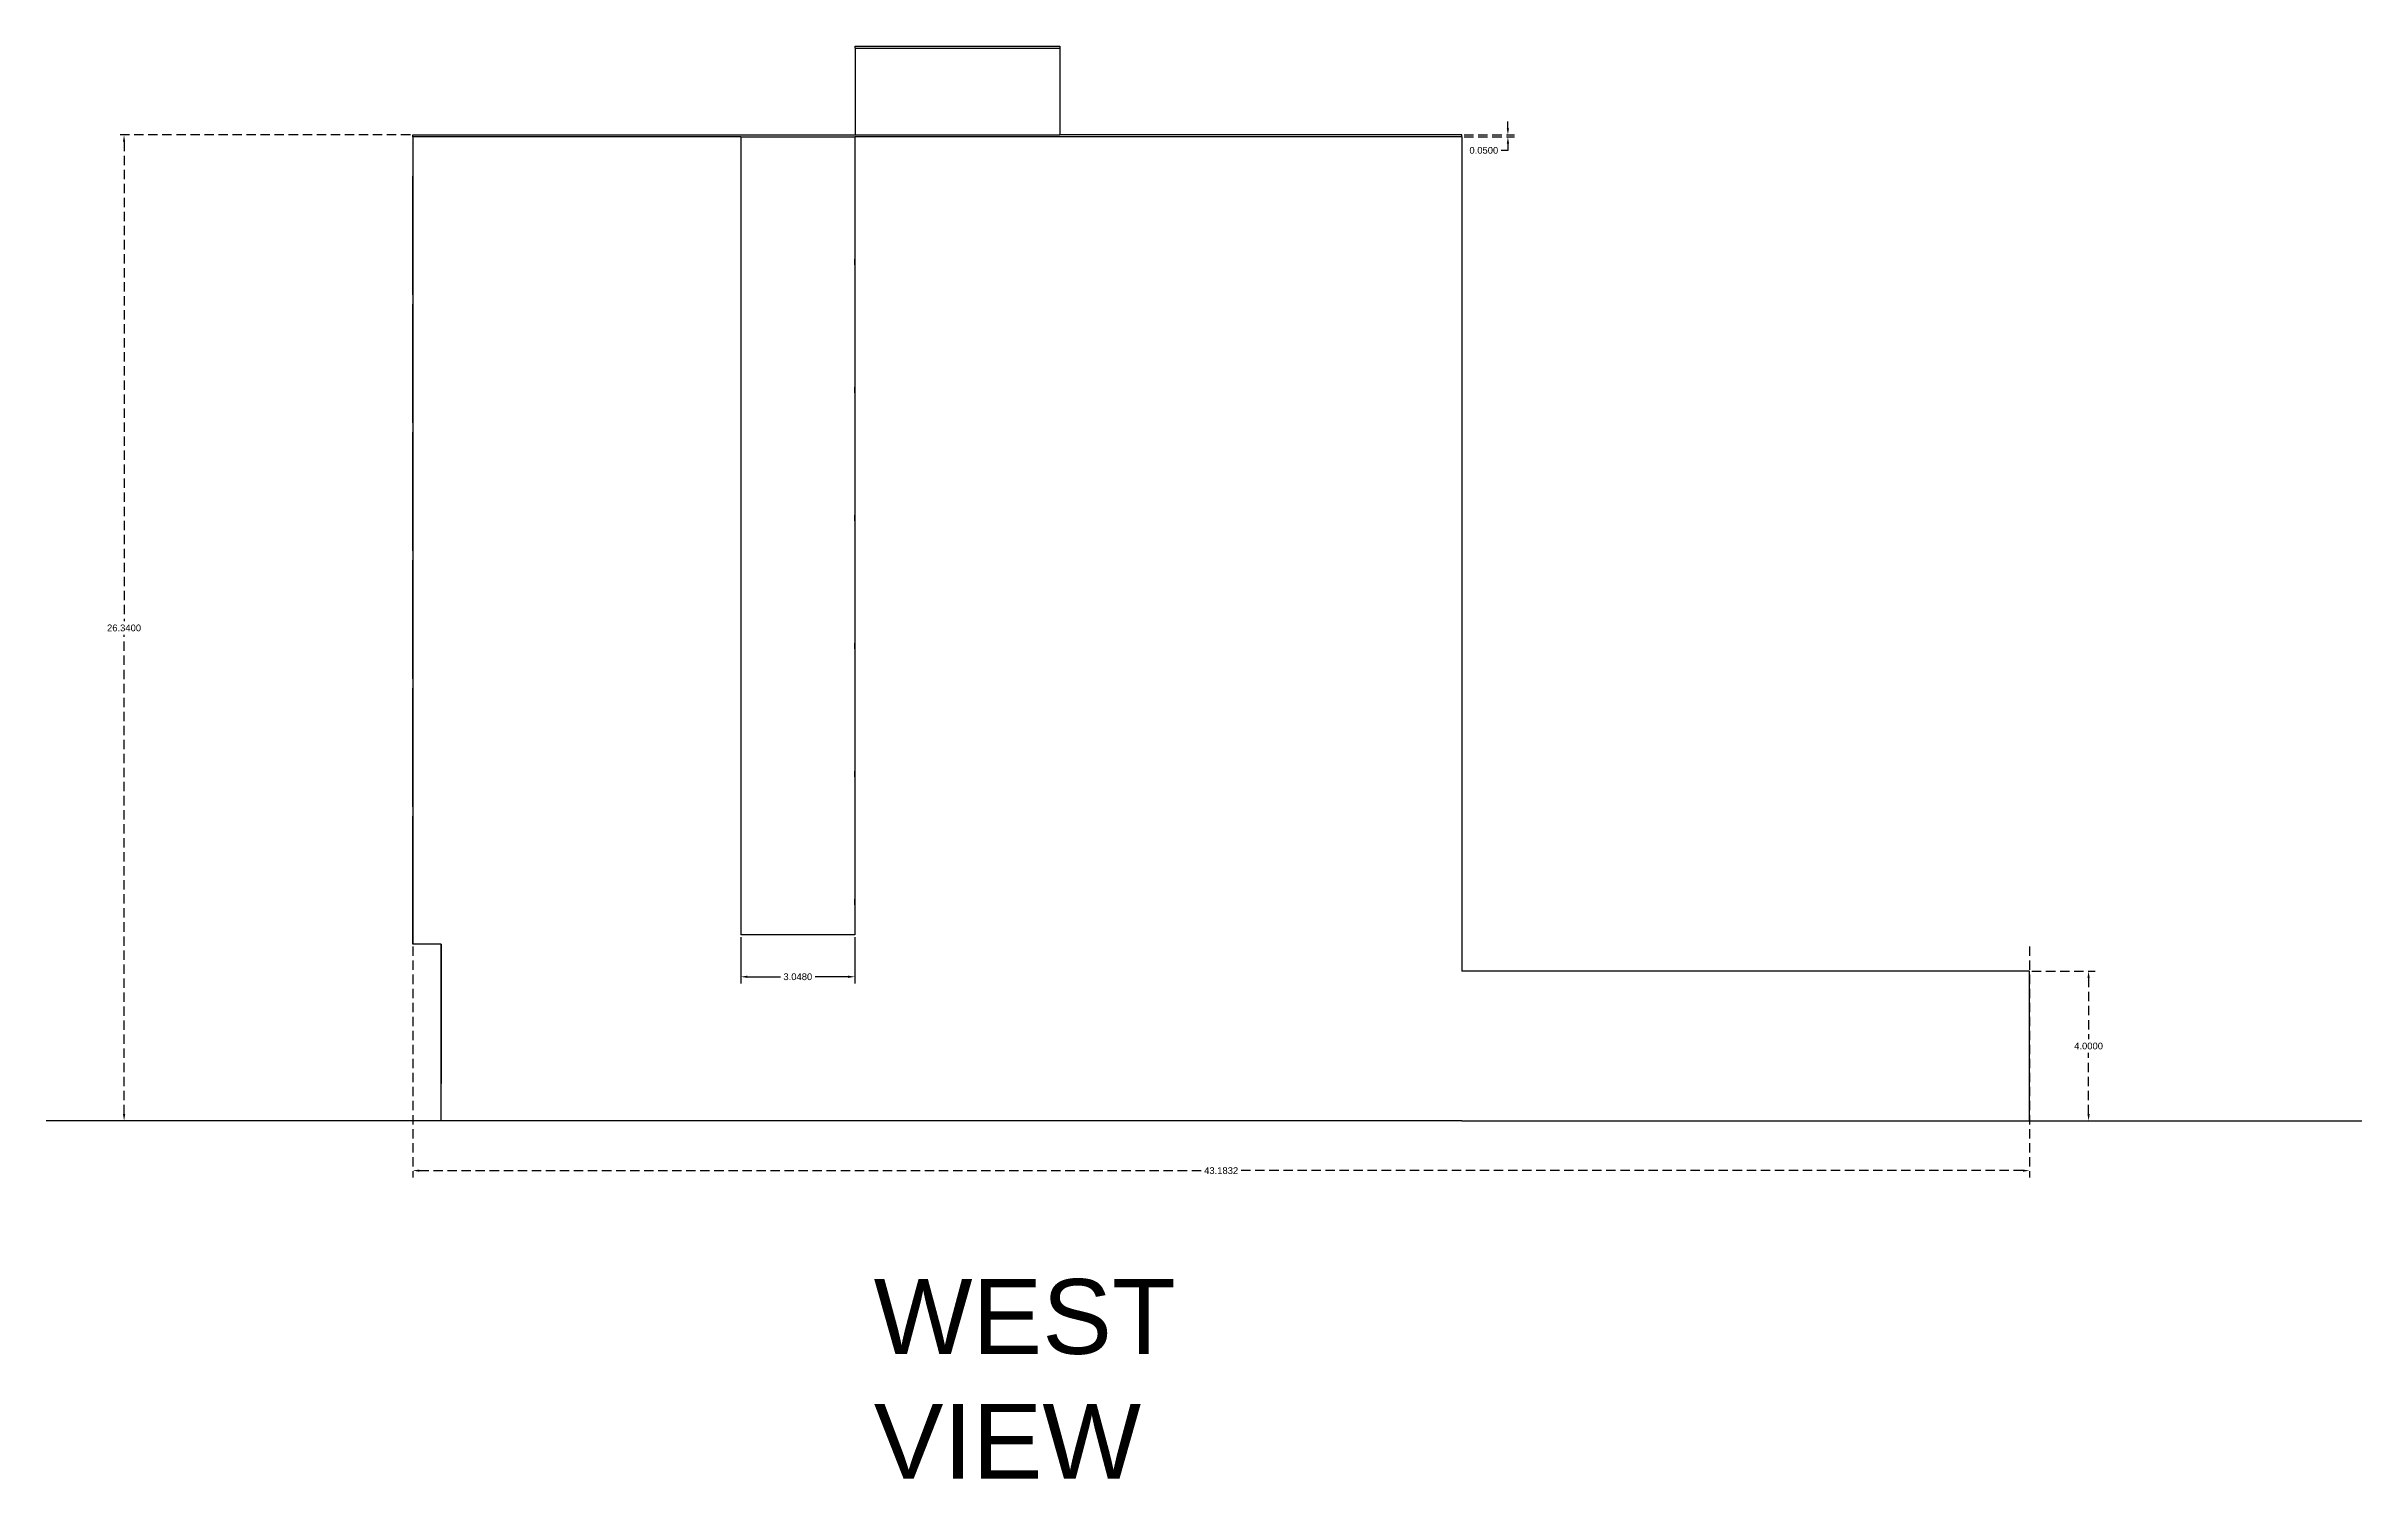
# Model space of a CAD drawing. Header units: inches. Extents: x 116 to 385, y -28932 to 7645.
# Drawn here: x 210.7 to 272.5, y -12.5 to 25.8 of the extents above; entities that cross this region are included whole.
import ezdxf

# ---------------------------------------------------------------- set-up
doc = ezdxf.new("R2010")
doc.units = ezdxf.units.IN
doc.header["$MEASUREMENT"] = 0
doc.linetypes.add('HIDDEN', pattern=[0.375, 0.25, -0.125])
doc.styles.get("Standard").update_dxf_attribs({"font": 'arial.ttf'})
doc.dimstyles.get("Standard").update_dxf_attribs({"dimtxt": 0.18, "dimasz": 0.18, "dimexe": 0.18, "dimexo": 0.0625, "dimgap": 0.09, "dimtad": 0, "dimtih": 1, "dimtoh": 1, "dimdec": 4, "dimzin": 0, "dimdsep": 46, "dimtxsty": 'Standard', "dimcen": 0.09, "dimadec": 0, "dimazin": 0, "dimtfac": 1, "dimtdec": 4, "dimtofl": 0, "dimtmove": 0, "dimatfit": 3, "dimfxl": 1, "dimtolj": 1, "dimtzin": 0, "dimarcsym": 0})

# ---------------------------------------------------------------- blocks, each defined once
blk = doc.blocks.new('*D354')
at = {"color": 0, "linetype": 'HIDDEN', "lineweight": -2, "transparency": 16777216}
for p, q in [((220.401, 23.436), (212.575, 23.436)), ((212.755, 23.256), (212.755, 10.448)), ((212.755, -2.724), (212.755, 10.084)), ((220.401, -2.904), (212.575, -2.904))]:
    blk.add_line(p, q, dxfattribs=at)
at = {"color": 0, "linetype": 'HIDDEN', "transparency": 16777216}
for points in [[(212.725, 23.256), (212.785, 23.256), (212.755, 23.436)], [(212.725, -2.724), (212.785, -2.724), (212.755, -2.904)]]:
    blk.add_solid(points, dxfattribs=at)
at = {"layer": 'Defpoints', "color": 0, "linetype": 'HIDDEN', "transparency": 16777216}
for p in [(220.464, 23.436), (212.755, -2.904), (220.464, -2.904)]:
    blk.add_point(p, dxfattribs=at)
at = {"color": 0, "linetype": 'HIDDEN', "transparency": 16777216, "insert": (212.755, 10.266), "char_height": 0.18, "attachment_point": 5}
blk.add_mtext('\\A1;26.3400', dxfattribs=at)
blk = doc.blocks.new('*D355')
at = {"color": 0, "linetype": 'HIDDEN', "lineweight": -2, "transparency": 16777216}
for p, q in [((249.714, 23.616), (249.714, 23.796)), ((248.548, 23.436), (249.894, 23.436)), ((248.548, 23.386), (249.894, 23.386)), ((249.714, 23.026), (249.534, 23.026)), ((249.714, 23.206), (249.714, 23.026))]:
    blk.add_line(p, q, dxfattribs=at)
at = {"color": 0, "linetype": 'HIDDEN', "transparency": 16777216}
for points in [[(249.684, 23.616), (249.744, 23.616), (249.714, 23.436)], [(249.684, 23.206), (249.744, 23.206), (249.714, 23.386)]]:
    blk.add_solid(points, dxfattribs=at)
at = {"layer": 'Defpoints', "color": 0, "linetype": 'HIDDEN', "transparency": 16777216}
for p in [(248.485, 23.436), (248.485, 23.386), (249.714, 23.386)]:
    blk.add_point(p, dxfattribs=at)
at = {"color": 0, "linetype": 'HIDDEN', "transparency": 16777216, "insert": (249.071, 23.026), "char_height": 0.18, "attachment_point": 5}
blk.add_mtext('\\A1;0.0500', dxfattribs=at)
blk = doc.blocks.new('*D356')
at = {"color": 0, "linetype": 'HIDDEN', "lineweight": -2, "transparency": 16777216}
for p, q in [((263.71, 1.096), (265.403, 1.096)), ((265.223, 0.916), (265.223, -0.722)), ((265.223, -2.724), (265.223, -1.086)), ((263.71, -2.904), (265.403, -2.904))]:
    blk.add_line(p, q, dxfattribs=at)
at = {"color": 0, "linetype": 'HIDDEN', "transparency": 16777216}
for points in [[(265.193, 0.916), (265.253, 0.916), (265.223, 1.096)], [(265.193, -2.724), (265.253, -2.724), (265.223, -2.904)]]:
    blk.add_solid(points, dxfattribs=at)
at = {"layer": 'Defpoints', "color": 0, "linetype": 'HIDDEN', "transparency": 16777216}
for p in [(263.647, 1.096), (265.223, 1.096), (263.647, -2.904)]:
    blk.add_point(p, dxfattribs=at)
at = {"color": 0, "linetype": 'HIDDEN', "transparency": 16777216, "insert": (265.223, -0.904), "char_height": 0.18, "attachment_point": 5}
blk.add_mtext('\\A1;4.0000', dxfattribs=at)
blk = doc.blocks.new('*D357')
at = {"color": 0, "linetype": 'HIDDEN', "lineweight": -2, "transparency": 16777216}
for p, q in [((220.464, 1.753), (220.464, -4.413)), ((263.647, 1.753), (263.647, -4.413)), ((220.644, -4.233), (241.519, -4.233)), ((263.467, -4.233), (242.592, -4.233))]:
    blk.add_line(p, q, dxfattribs=at)
at = {"color": 0, "linetype": 'HIDDEN', "transparency": 16777216}
for points in [[(220.644, -4.203), (220.644, -4.263), (220.464, -4.233)], [(263.467, -4.203), (263.467, -4.263), (263.647, -4.233)]]:
    blk.add_solid(points, dxfattribs=at)
at = {"layer": 'Defpoints', "color": 0, "linetype": 'HIDDEN', "transparency": 16777216}
for p in [(220.464, 1.816), (263.647, 1.816), (263.647, -4.233)]:
    blk.add_point(p, dxfattribs=at)
at = {"color": 0, "linetype": 'HIDDEN', "transparency": 16777216, "insert": (242.056, -4.233), "char_height": 0.18, "attachment_point": 5}
blk.add_mtext('\\A1;43.1832', dxfattribs=at)
blk = doc.blocks.new('*D363')
at = {"color": 0, "lineweight": -2, "transparency": 16777216}
for p, q in [((229.225, 2.003), (229.225, 0.766)), ((232.273, 2.003), (232.273, 0.766)), ((229.405, 0.946), (230.285, 0.946)), ((232.093, 0.946), (231.212, 0.946))]:
    blk.add_line(p, q, dxfattribs=at)
at = {"color": 0, "transparency": 16777216}
for points in [[(229.405, 0.976), (229.405, 0.916), (229.225, 0.946)], [(232.093, 0.976), (232.093, 0.916), (232.273, 0.946)]]:
    blk.add_solid(points, dxfattribs=at)
at = {"layer": 'Defpoints', "color": 0, "transparency": 16777216}
for p in [(229.225, 2.066), (232.273, 2.066), (232.273, 0.946)]:
    blk.add_point(p, dxfattribs=at)
at = {"color": 0, "transparency": 16777216, "insert": (230.749, 0.946), "char_height": 0.18, "attachment_point": 5}
blk.add_mtext('\\A1;3.0480', dxfattribs=at)

msp = doc.modelspace()

# ---------------------------------------------------------------- linework, layer by layer
for p, q in [((232.27943, 25.75591), (232.27943, 25.80591)), ((232.27943, 25.80591), (237.74343, 25.80591)), ((232.27943, 25.75591), (237.74343, 25.75591)), ((232.27943, 25.75591), (232.27943, 23.43591)), ((237.74343, 25.80591), (237.74343, 25.75591)), ((237.74343, 25.75591), (237.74343, 23.43591)), ((220.4639, 23.38591), (220.4639, 23.43591)), ((220.4639, 23.43591), (237.74343, 23.43591)), ((220.4639, 23.38591), (220.4639, 22.58591)), ((229.22454, 23.38591), (220.4639, 23.38591)), ((229.22454, 23.38591), (229.22454, 22.58591)), ((229.22454, 23.38591), (232.27454, 23.38591)), ((248.48513, 23.38591), (232.27454, 23.38591)), ((232.27454, 23.38591), (232.27454, 22.58591)), ((248.48513, 23.43591), (237.74343, 23.43591)), ((248.48513, 23.38591), (248.48513, 23.43591)), ((248.48513, 23.38591), (248.48513, 22.58591)), ((220.4639, 22.58591), (220.4639, 19.16591)), ((220.4639, 19.16591), (220.4639, 22.33591)), ((229.22454, 22.58591), (229.22454, 19.16591)), ((232.27254, 22.58591), (232.27254, 19.16591)), ((248.48513, 22.58591), (248.48513, 19.16591)), ((220.4639, 19.96591), (220.4639, 21.46591)), ((232.27254, 19.96591), (232.27254, 20.11591)), ((220.4639, 19.16591), (220.4639, 15.74591)), ((220.4639, 15.74591), (220.4639, 18.91591)), ((229.22454, 19.16591), (229.22454, 15.74591)), ((232.27254, 19.16591), (232.27254, 15.74591)), ((248.48513, 19.16591), (248.48513, 15.74591)), ((220.4639, 16.54591), (220.4639, 18.04591)), ((232.27254, 16.54591), (232.27254, 16.69591)), ((220.4639, 15.74591), (220.4639, 12.32591)), ((220.4639, 12.32591), (220.4639, 15.49591)), ((229.22454, 15.74591), (229.22454, 12.32591)), ((232.27254, 15.74591), (232.27254, 12.32591)), ((248.48513, 15.74591), (248.48513, 12.32591)), ((220.4639, 13.12591), (220.4639, 14.62591)), ((232.27254, 13.12591), (232.27254, 13.27591)), ((220.4639, 12.32591), (220.4639, 8.90591)), ((220.4639, 8.90591), (220.4639, 12.07591)), ((229.22454, 12.32591), (229.22454, 8.90591)), ((232.27254, 12.32591), (232.27254, 8.90591)), ((248.48513, 12.32591), (248.48513, 8.90591)), ((220.4639, 9.70591), (220.4639, 11.20591)), ((232.27254, 9.70591), (232.27254, 9.85591)), ((220.4639, 8.90591), (220.4639, 5.48591)), ((229.22454, 8.90591), (229.22454, 5.48591)), ((232.27254, 8.90591), (232.27254, 5.48591)), ((248.48513, 8.90591), (248.48513, 5.48591)), ((220.4639, 5.48591), (220.4639, 8.65591)), ((220.4639, 6.28591), (220.4639, 7.78591)), ((232.27254, 6.28591), (232.27254, 6.43591)), ((220.4639, 5.48591), (220.4639, 1.81591)), ((220.4639, 1.81591), (220.4639, 5.23591)), ((229.22454, 5.48591), (229.22454, 2.06591)), ((232.27254, 5.48591), (232.27254, 2.06591)), ((248.48513, 5.48591), (248.48513, 2.06591)), ((220.4639, 2.86591), (220.4639, 4.36591)), ((232.27254, 2.86591), (232.27254, 3.01591)), ((232.27254, 2.06591), (229.22454, 2.06591)), ((248.48513, 2.06591), (248.48513, 1.09591)), ((221.22813, 1.81591), (220.4639, 1.81591)), ((221.22813, 1.81591), (221.22813, -1.90409)), ((221.22813, -1.90409), (221.22813, 1.81591)), ((263.64713, 1.09591), (248.48513, 1.09591)), ((263.64713, -2.90409), (263.64713, 1.09591)), ((221.22813, -1.10409), (221.22813, 0.39591)), ((221.22813, -2.90409), (221.22813, -1.90409)), ((248.48513, -2.90409), (210.67817, -2.90409)), ((248.48513, -2.90409), (272.51707, -2.90409))]:
    msp.add_line(p, q)

# ---------------------------------------------------------------- texts
at = {"insert": (232.77714, -7.13011), "char_height": 2, "attachment_point": 1}
msp.add_mtext_dynamic_manual_height_columns('WEST VIEW', width=1.9251614, gutter_width=1, heights=[0], dxfattribs=at)

# ---------------------------------------------------------------- dimensions: what is measured, and where the dimension line sits
at = {"linetype": 'HIDDEN'}
for base, p1, p2, picture, middle in [((249.71389, 23.38591), (248.48513, 23.43591), (248.48513, 23.38591), '*D355', (249.07057, 23.02591)), ((212.75501, -2.90409), (220.4639, 23.43591), (220.4639, -2.90409), '*D354', (212.75501, 10.26591)), ((265.22339, 1.09591), (263.64713, -2.90409), (263.64713, 1.09591), '*D356', (265.22339, -0.90409))]:
    dim = msp.add_linear_dim(base=base, p1=p1, p2=p2, angle=90, dimstyle='Standard', dxfattribs=at)
    dim.commit()
    dim.dimension.update_dxf_attribs({"geometry": picture, "text_midpoint": middle})
dim = msp.add_linear_dim(base=(232.27254, 0.94637), p1=(229.22454, 2.06591), p2=(232.27254, 2.06591), dimstyle='Standard')
dim.commit()
dim.dimension.update_dxf_attribs({"geometry": '*D363', "text_midpoint": (230.74854, 0.94637)})
dim = msp.add_linear_dim(base=(263.64713, -4.23332), p1=(220.4639, 1.81591), p2=(263.64713, 1.81591), dimstyle='Standard', dxfattribs=at)
dim.commit()
dim.dimension.update_dxf_attribs({"geometry": '*D357', "text_midpoint": (242.05552, -4.23332)})

doc.saveas('drawing.dxf')
